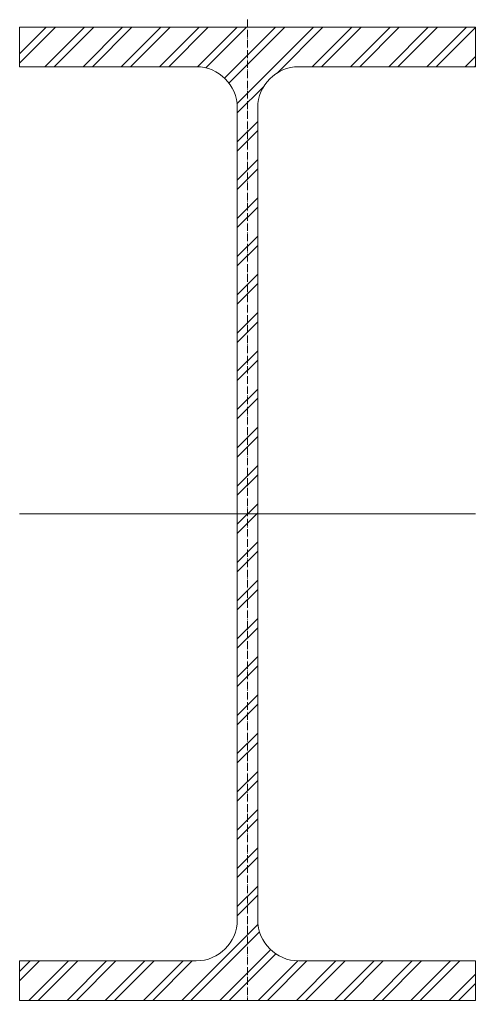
# Model space of a CAD drawing. Header units: metres. Extents: x -150 to 150, y -320 to 325.
import ezdxf

# ---------------------------------------------------------------- set-up
doc = ezdxf.new("R2010")
doc.units = ezdxf.units.M
doc.linetypes.add('MV_hartlijn_staal', pattern=[6.6, 5, -0.8, 0, -0.8])
doc.layers.add('A-DETL-GENF', color=92, linetype='Continuous', lineweight=18)

# ---------------------------------------------------------------- blocks, each defined once
blk = doc.blocks.new('28 Staalprofielen- IPE_HEA_HEB 2d - HEA650-3530682-00_0 Basismaterialen')
at = {"layer": 'A-DETL-GENF', "lineweight": 13}
h = blk.add_hatch(dxfattribs=at)
h.set_pattern_fill('FP_230', color=256, style=0, pattern_type=2)
h.set_pattern_definition([(45, (3190.222, -1537.102), (-12.57236, 12.57236), []), (45, (3190.222, -1518.052), (-12.57236, 12.57236), [])])
h.paths.add_polyline_path([(16.18, -320), (150, -320), (150, -294), (33.75, -294), (30.2, -293.76), (26.76, -293.08), (23.42, -291.94), (20.25, -290.38), (17.32, -288.42), (14.66, -286.09), (12.33, -283.43), (10.37, -280.5), (8.81, -277.33), (7.67, -273.99), (6.99, -270.55), (6.75, -267), (6.75, 267), (6.99, 270.55), (7.67, 273.99), (8.81, 277.33), (10.37, 280.5), (12.33, 283.43), (14.66, 286.09), (17.32, 288.42), (20.25, 290.38), (23.42, 291.94), (26.76, 293.08), (30.2, 293.76), (33.75, 294), (150, 294), (150, 320), (-150, 320), (-150, 294), (-33.75, 294), (-30.2, 293.76), (-26.76, 293.08), (-23.42, 291.94), (-20.25, 290.38), (-17.32, 288.42), (-14.66, 286.09), (-12.33, 283.43), (-10.37, 280.5), (-8.81, 277.33), (-7.67, 273.99), (-6.99, 270.55), (-6.75, 267), (-6.75, -267), (-6.99, -270.55), (-7.67, -273.99), (-8.81, -277.33), (-10.37, -280.5), (-12.33, -283.43), (-14.66, -286.09), (-17.32, -288.42), (-20.25, -290.38), (-23.42, -291.94), (-26.76, -293.08), (-30.2, -293.76), (-33.75, -294), (-150, -294), (-150, -320)])
at = {"layer": 'A-DETL-GENF', "linetype": 'MV_hartlijn_staal', "lineweight": 13}
blk.add_line((0, 325), (0, -320), dxfattribs=at)
at = {"layer": 'A-DETL-GENF'}
for p, q in [((150, 320), (-150, 320)), ((-150, 320), (-150, 294)), ((150, 320), (-150, 320)), ((-150, 320), (-150, 294)), ((150, 294), (150, 320)), ((150, 320), (150, 294)), ((-150, 294), (-33.75, 294)), ((-150, 294), (-33.75, 294)), ((33.75, 294), (150, 294)), ((150, 294), (33.75, 294)), ((-6.75, 267), (-6.75, -267)), ((-6.75, 267), (-6.75, -267)), ((6.75, -267), (6.75, 267)), ((6.75, 267), (6.75, -267)), ((-150, 0), (150, 0)), ((-33.75, -294), (-150, -294)), ((-150, -294), (-150, -320)), ((-150, -320), (-150, -294)), ((-150, -294), (-33.75, -294)), ((150, -294), (33.75, -294)), ((150, -294), (33.75, -294)), ((150, -320), (150, -294)), ((150, -320), (150, -294)), ((-150, -320), (150, -320)), ((150, -320), (-150, -320))]:
    blk.add_line(p, q, dxfattribs=at)
for centre, start, end in [((-33.75, 267), 0, 90), ((-33.75, 267), 360, 90), ((33.75, 267), 90, 180), ((33.75, 267), 90, 180), ((-33.75, -267), 270, 0), ((-33.75, -267), 270, 0), ((33.75, -267), 180, 270), ((33.75, -267), 180, 270)]:
    blk.add_arc(centre, 27, start, end, dxfattribs=at)

msp = doc.modelspace()

# ---------------------------------------------------------------- block references
msp.add_blockref('28 Staalprofielen- IPE_HEA_HEB 2d - HEA650-3530682-00_0 Basismaterialen', (0, 0))

doc.saveas('drawing.dxf')
